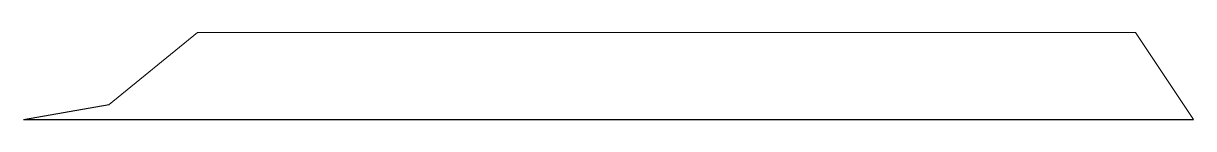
# Model space of a CAD drawing. Header units: millimetres. Extents: x -20.2 to 20.2, y 0 to 3.
import ezdxf

# ---------------------------------------------------------------- set-up
doc = ezdxf.new("R2010")
doc.units = ezdxf.units.MM
doc.layers.get('0').update_dxf_attribs({"linetype": 'CONTINUOUS'})

msp = doc.modelspace()

# ---------------------------------------------------------------- linework, layer by layer
at = {"color": 7, "linetype": 'CONTINUOUS', "lineweight": 0}
for p, q in [((-17.195649, 0.521356), (-14.15, 3)), ((-14.15, 3), (18.15, 3)), ((20.15, 0), (18.15, 3))]:
    msp.add_line(p, q, dxfattribs=at)
for q in [(-17.195649, 0.521356), (-20.15, 0), (20.15, 0)]:
    msp.add_line((-20.15, 0), q)

doc.saveas('drawing.dxf')
